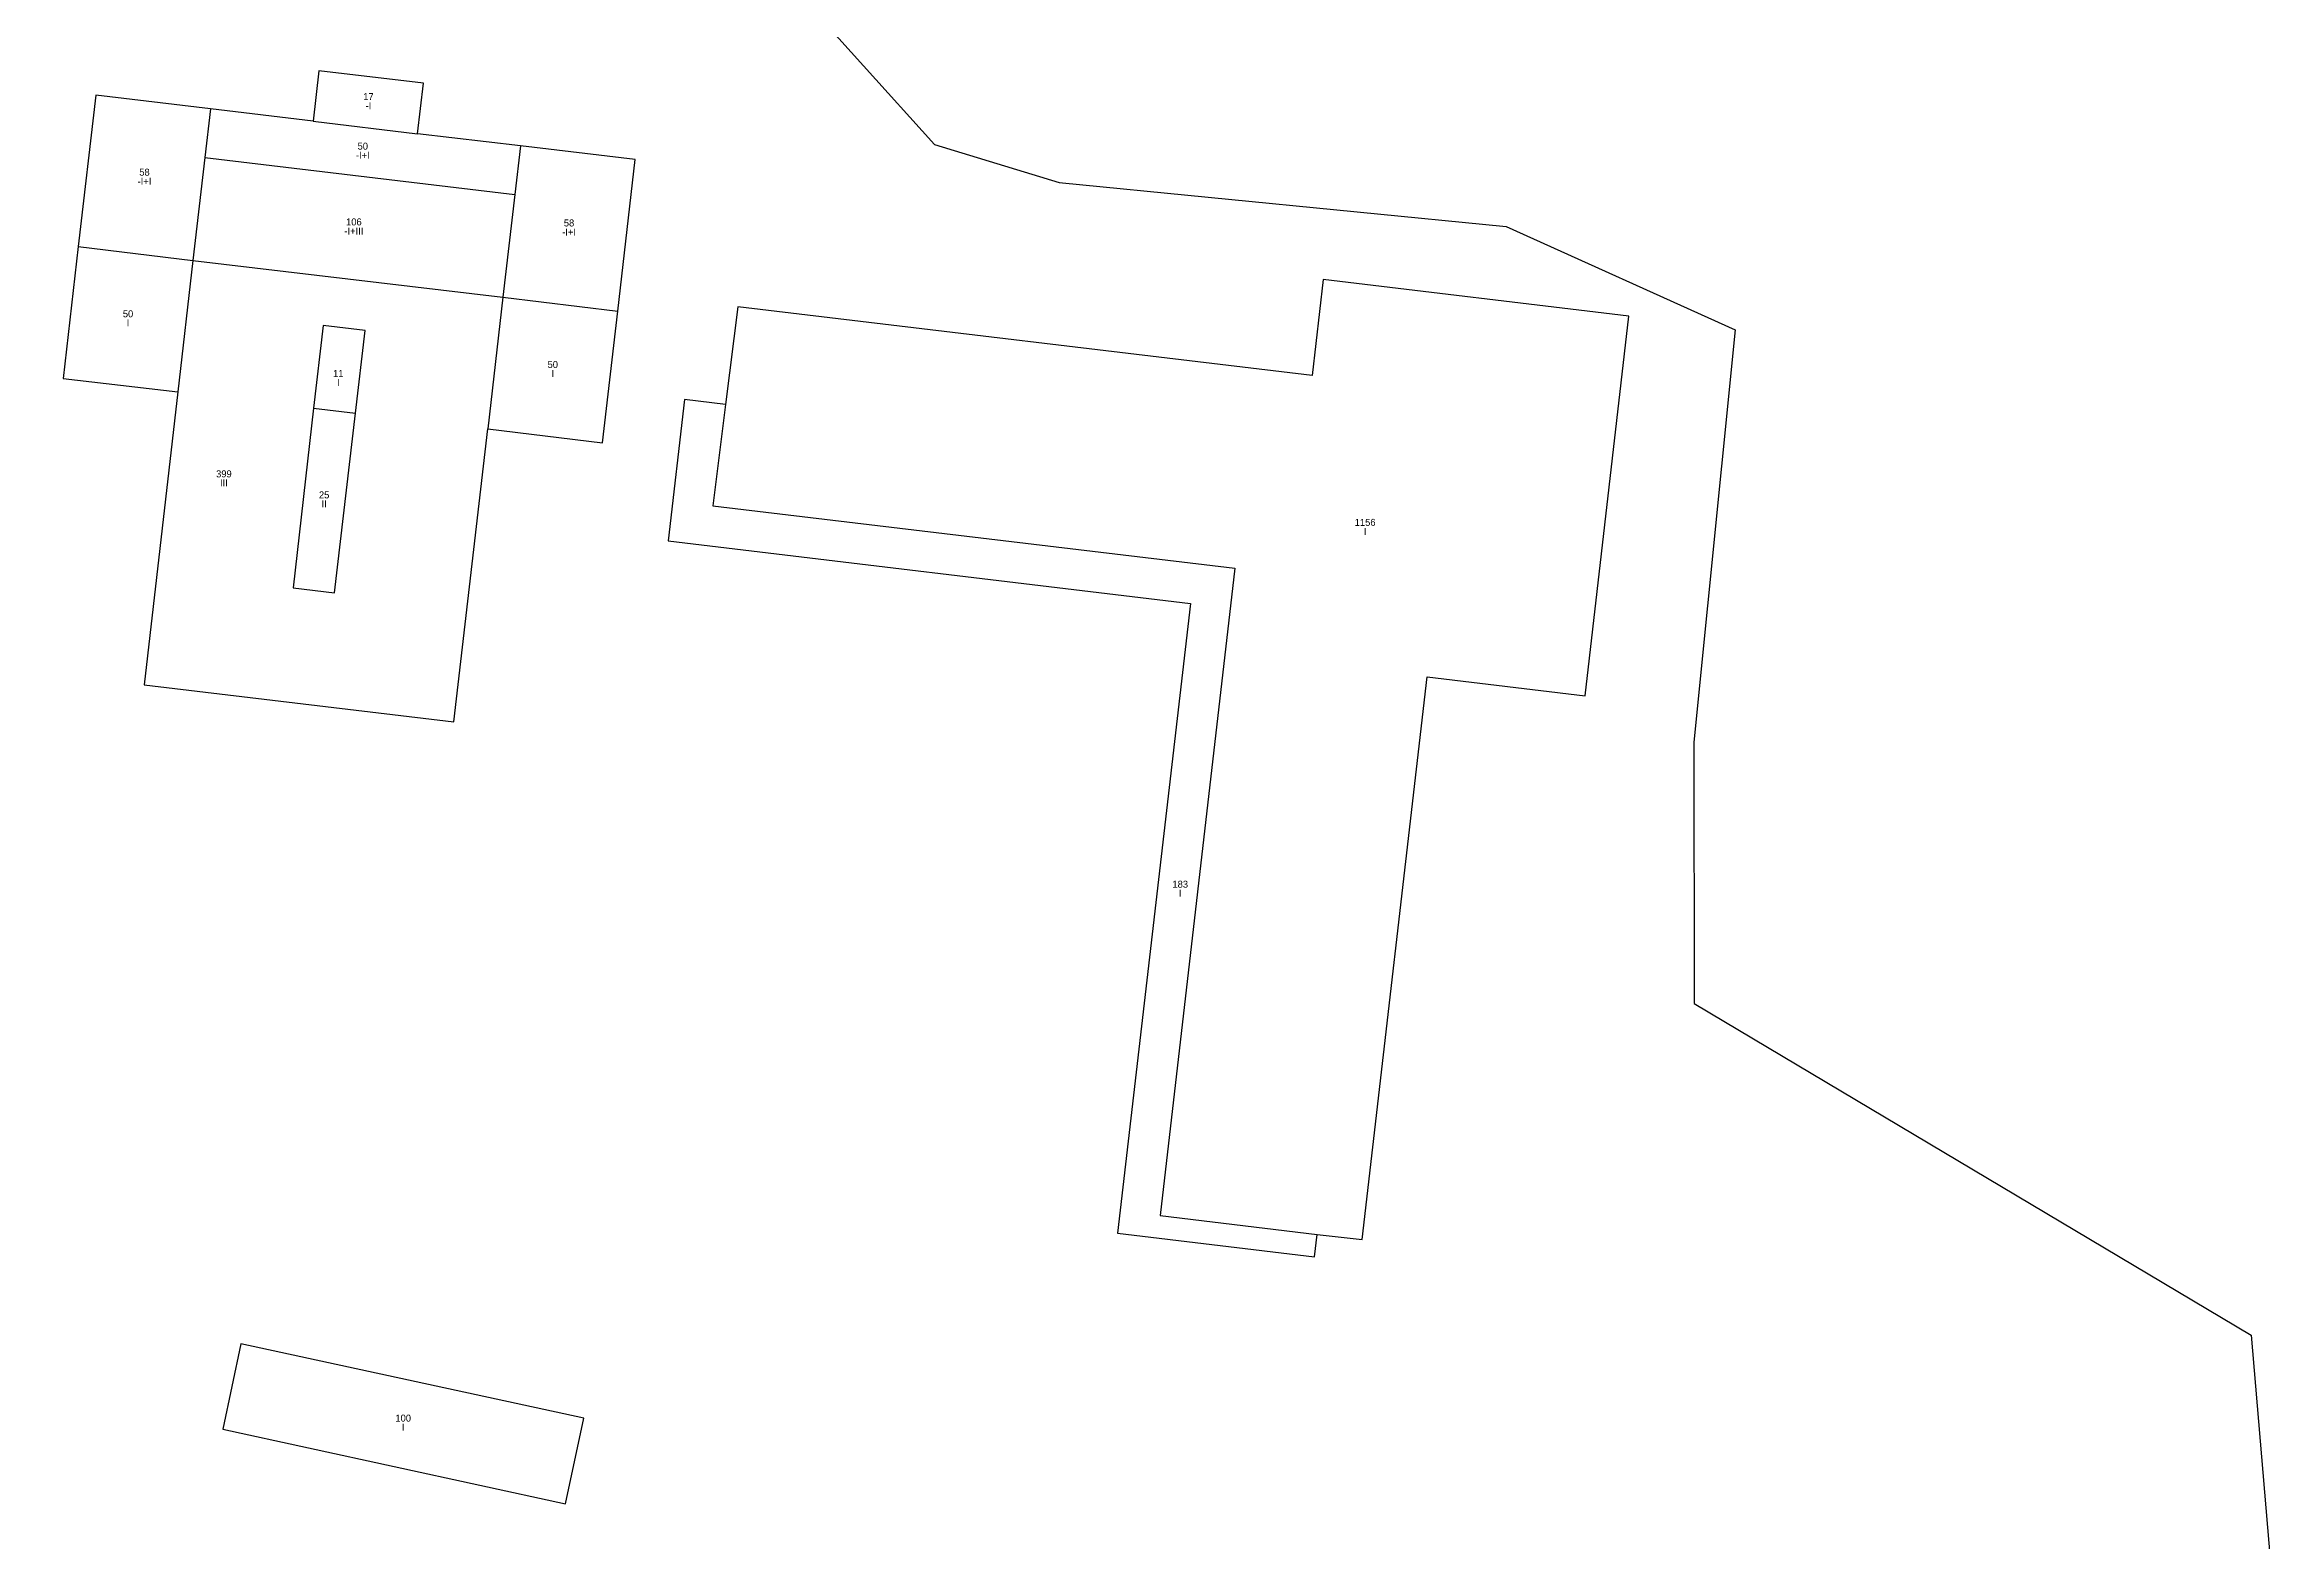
# Model space of a CAD drawing. Header units: metres. Extents: x 482697 to 483361, y 4630109 to 4630616.
# Drawn here: x 483056.4 to 483184.2, y 4630348.7 to 4630434.2 of the extents above; entities that cross this region are included whole.
import ezdxf
from ezdxf.enums import TextEntityAlignment as Align

# ---------------------------------------------------------------- set-up
doc = ezdxf.new("R2010")
doc.units = ezdxf.units.M

msp = doc.modelspace()

# ---------------------------------------------------------------- linework, layer by layer
at = {"layer": 'PG-LI'}
for p, q in [((483072.12, 4630432.71), (483071.8, 4630429.84)), ((483059.36, 4630431.32), (483058.36, 4630422.67)), ((483065.92, 4630430.54), (483059.36, 4630431.32)), ((483065.92, 4630430.54), (483065.6, 4630427.76)), ((483071.8, 4630429.84), (483065.92, 4630430.54)), ((483071.8, 4630429.84), (483077.76, 4630429.12)), ((483083.64, 4630428.42), (483077.76, 4630429.12)), ((483083.64, 4630428.42), (483083.32, 4630425.65)), ((483090.2, 4630427.64), (483083.64, 4630428.42)), ((483065.6, 4630427.76), (483064.92, 4630421.88)), ((483065.6, 4630427.76), (483083.32, 4630425.65)), ((483089.2, 4630418.98), (483090.2, 4630427.64)), ((483083.32, 4630425.65), (483082.64, 4630419.77)), ((483058.36, 4630422.67), (483064.92, 4630421.88)), ((483064.92, 4630421.88), (483064.06, 4630414.36)), ((483064.92, 4630421.88), (483082.64, 4630419.77)), ((483082.64, 4630419.77), (483081.78, 4630412.25)), ((483082.64, 4630419.77), (483089.2, 4630418.98)), ((483096.06, 4630419.22), (483095.36, 4630413.65)), ((483072.36, 4630418.16), (483071.82, 4630413.43)), ((483071.82, 4630413.43), (483074.22, 4630413.15))]:
    msp.add_line(p, q, dxfattribs=at)
for points in [[(482981, 4630475.59), (482995.95, 4630458.05), (483037.19, 4630449.29), (483058.51, 4630449.42), (483059.98, 4630441.29), (483082.6, 4630438.53), (483083.4, 4630438.18), (483099.2, 4630437.52), (483107.32, 4630428.51), (483114.44, 4630426.33), (483140, 4630423.82), (483153.08, 4630417.91), (483150.72, 4630394.34), (483150.74, 4630379.42), (483182.58, 4630360.46), (483184.19, 4630341.62)], [(483077.76, 4630429.12), (483078.1, 4630432), (483072.12, 4630432.71)], [(483058.36, 4630422.67), (483057.5, 4630415.14), (483064.06, 4630414.36)], [(483129.18, 4630366.22), (483131.76, 4630365.92), (483135.48, 4630398.08), (483144.5, 4630397), (483147, 4630418.7), (483129.54, 4630420.78), (483128.9, 4630415.3), (483096.06, 4630419.22)], [(483074.22, 4630413.15), (483074.76, 4630417.87), (483072.36, 4630418.16)], [(483081.78, 4630412.25), (483088.34, 4630411.46), (483089.2, 4630418.98)], [(483064.06, 4630414.36), (483062.14, 4630397.63), (483079.84, 4630395.51), (483081.78, 4630412.25)], [(483095.36, 4630413.65), (483093.02, 4630413.93), (483092.08, 4630405.85), (483121.94, 4630402.28), (483117.78, 4630366.28), (483129.04, 4630364.93), (483129.18, 4630366.22)], [(483071.82, 4630413.43), (483070.64, 4630403.17), (483073.02, 4630402.89), (483074.22, 4630413.15)], [(483095.36, 4630413.65), (483094.64, 4630407.85), (483124.48, 4630404.29), (483120.22, 4630367.29), (483129.18, 4630366.22)], [(483086.22, 4630350.83), (483087.26, 4630355.71), (483067.66, 4630359.96), (483066.62, 4630355.08), (483086.22, 4630350.83)]]:
    msp.add_lwpolyline(points, dxfattribs=at)

# ---------------------------------------------------------------- texts
at = {"layer": 'PG-AA'}
for s, p in [('-I', (483074.95, 4630430.92)), ('-I+I', (483074.63, 4630428.09)), ('-I+I', (483062.15, 4630426.6)), ('-I+III', (483074.12, 4630423.76)), ('-I+I', (483086.42, 4630423.7)), ('I', (483061.21, 4630418.51)), ('I', (483085.49, 4630415.61)), ('I', (483073.23, 4630415.1)), ('III', (483066.69, 4630409.36)), ('II', (483072.42, 4630408.16)), ('I', (483131.93, 4630406.59)), ('I', (483121.36, 4630385.91)), ('I', (483076.94, 4630355.4))]:
    msp.add_text(s, height=0.4, dxfattribs=at).set_placement(p, align=Align.TOP_CENTER)
at = {"layer": 'PG-AS'}
for s, p in [('17', (483074.95, 4630430.92)), ('50', (483074.63, 4630428.09)), ('58', (483062.15, 4630426.6)), ('106', (483074.12, 4630423.76)), ('58', (483086.42, 4630423.7)), ('50', (483061.21, 4630418.51)), ('11', (483073.23, 4630415.1)), ('50', (483085.49, 4630415.61)), ('399', (483066.69, 4630409.36)), ('25', (483072.42, 4630408.16)), ('1156', (483131.93, 4630406.59)), ('183', (483121.36, 4630385.91)), ('100', (483076.94, 4630355.4))]:
    msp.add_text(s, height=0.4, dxfattribs=at).set_placement(p, align=Align.BOTTOM_CENTER)

doc.saveas('drawing.dxf')
